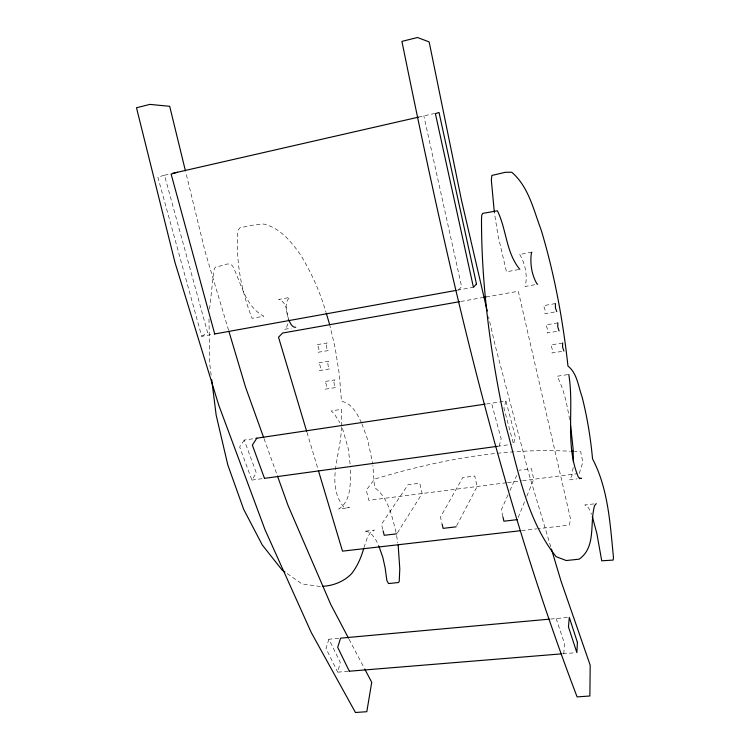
<?xml version="1.0" encoding="UTF-8"?>
<svg xmlns="http://www.w3.org/2000/svg" width="750" height="750" viewBox="0 0 750 750"><rect width="100%" height="100%" fill="white"/><g stroke="black" fill="none" stroke-linecap="round" stroke-linejoin="round"><path stroke-width="0.56" stroke-dasharray="3.75 2.81" d="M341.334 427.097C341.531 453.272 325.238 483.253 343.538 506.869L346.537 507.881L349.397 507.656L338.747 509.006C351.881 500.681 350.269 481.669 350.512 468M341.391 426.019L341.7 409.331L331.275 410.925L334.275 413.869L339.919 422.709M563.803 653.681L564.469 643.472L556.153 618.544M209.559 309.113L213.637 272.175C213.938 270.047 214.406 267.291 216.694 266.447C221.662 266.953 228.694 260.897 232.631 266.044C241.491 283.378 244.913 306.15 263.719 316.181L252.066 318.309C241.388 291.253 235.922 261.966 237.656 232.856L238.209 230.016L240 227.756L251.55 225.338L263.691 224.016C280.181 228.019 291.272 241.659 300.6 254.906C311.438 272.738 320.034 291.9 325.866 311.944M573.15 467.541L571.791 475.969L569.4 479.859L577.059 478.884M287.812 323.812L286.284 328.059L284.672 329.297L291.309 328.116M348.225 671.306L337.725 672.159L340.256 662.391L328.912 639.216L339.413 638.269M499.134 446.081L501.15 438.825L491.531 403.2M505.922 401.053L503.934 408.009L513.525 444.103L515.381 436.837L505.922 401.053L486.244 403.988M363.975 547.612L367.509 537.056L370.744 532.247L374.447 530.109L364.247 531.328L368.287 531.881L372.375 535.031L376.275 540.562L378.928 546.244M579.291 473.456L582.816 462.15L580.659 451.613L574.894 451.416M328.912 639.216L325.978 648.403L337.725 672.159M518.175 517.509L525.094 500.512M526.819 496.266L533.738 479.269L531.45 468.619L519.047 470.241M508.05 494.812L501.347 509.766L502.978 517.05M509.963 490.538L516.656 475.584M456.637 525.806L477.141 486.497L474.769 476.025L462.731 477.591L440.456 517.125L441.788 522.741M244.256 440.062L239.662 446.953L251.906 480.094L256.322 472.95L244.256 440.062L254.681 438.516M397.425 532.837L422.194 493.509L419.728 483.206L408.038 484.734L381.478 524.25L382.847 529.772M458.428 289.997L461.634 286.697L423.844 115.922M201.694 336.319L207.609 332.7L164.466 175.228L157.847 177.084L201.694 336.319L213.206 334.237M164.466 175.228L170.166 173.925M418.509 117.141L434.466 113.494M531.909 252.188L519.309 254.541L519.816 254.616C525.197 263.597 527.888 276.375 525.075 286.462L537.656 284.222M518.728 269.541L506.466 271.781L497.925 235.041L494.325 212.231M457.303 290.203L473.428 287.297M460.819 301.453L482.663 297.581M486.112 296.972L518.306 291.262L570.581 519.141L569.297 525.112L537.891 528.722M555.356 303.591L543.525 305.634L544.922 309.262L544.959 313.659L556.791 311.644M557.859 322.894L545.869 324.9L547.266 328.472L547.2 332.963L556.922 331.359M562.669 343.031L550.866 344.934L552.225 349.069L552.075 352.969L561.741 351.422M567.712 374.625L557.025 376.266C564.628 390.262 567.206 406.331 570.028 421.819M251.906 480.094L262.322 478.659M497.316 446.334L511.312 444.403M506.428 482.756L368.803 500.334L366.272 490.181L374.644 479.072C437.859 460.003 504.028 447.572 570.281 451.256M507.591 482.606L521.466 480.834M522.619 480.684L576.975 473.747M594 503.888L584.822 504.984L587.006 505.819L589.434 509.381L591.534 514.416M521.616 530.588L536.728 528.853M550.622 619.05L568.191 617.447M562.866 653.756L575.775 652.706M320.325 586.528L301.913 583.875L285.909 572.709M349.088 639.263L364.181 667.95M361.453 422.756C357.309 414.037 351.994 403.134 341.484 401.334L339.366 374.728L335.156 347.887L330.009 326.025M361.903 423.788L367.622 439.528L372.619 463.116M289.05 320.578C286.866 313.622 283.425 302.916 289.762 297.422L278.7 299.484C286.613 301.641 287.438 312.825 288.103 319.791M342.459 428.372L348.281 448.8L350.456 466.941M264.056 438.684L277.069 474.909M550.753 546.816L529.106 474.525L495.356 346.153L488.513 316.659M306.994 432.413L318.047 469.378M228.553 330.216L205.256 252.141L185.681 171.872M396.019 532.369C392.053 516.459 388.444 497.812 374.522 487.444L372.872 465.338M396.619 535.584L397.819 543M211.144 375.169L209.709 363.759L208.978 318.375M333.938 381.966L334.425 385.425L335.953 387.497L325.491 389.166C327.375 387.422 326.541 382.959 324.431 381.591L334.894 379.903L333.938 381.966M326.288 344.887L326.953 348.872L328.538 350.503L318.056 352.284C319.594 350.297 318.947 345.759 316.566 344.756L327.047 342.947L326.288 344.887M327.806 363.244L328.294 366.722L329.85 368.859L319.331 370.594C321.272 368.953 320.438 363.909 318.047 363.009L328.781 361.219L327.806 363.244"/><path stroke-width="1.12" d="M363.647 548.709C361.144 557.531 357.422 566.109 351.806 573.403C344.475 581.306 333.319 585.853 322.584 586.294M256.837 438.188L252.356 445.087L264.478 478.359M562.669 343.031L562.556 346.931L563.888 351.084M596.297 503.616L594.591 505.622C589.453 523.228 596.466 547.097 579.131 559.172L566.25 560.541L556.153 556.678C526.453 519.647 518.166 469.8 505.716 425.212C491.203 357.497 481.406 288.516 481.509 219.15L481.744 215.081L482.7 213.394L497.4 210.787C506.616 229.359 505.941 252.759 519.844 269.334M555.356 303.591L555.431 308.006L556.791 311.644M531.909 252.188L531.487 252.506C529.791 262.941 531.666 275.184 537.188 284.213L537.656 284.222M177.6 172.228L171.113 174.047L214.716 333.966M172.444 173.4L418.509 117.141M214.359 334.031L456.15 290.409M459.675 301.659L282.6 333.047L278.512 337.209L306.656 431.297M483.816 297.375L486.112 296.972M557.859 322.894L557.728 326.756L559.078 331.003M255.834 438.337L485.081 404.156M264.637 478.341L497.316 446.334M579.244 478.612L581.428 478.331L579.975 478.369L578.344 477.094C564.741 444.553 574.425 408.412 568.781 374.466M396.797 533.822L384.225 535.303L383.128 530.878M456.094 526.838L443.109 528.366L442.05 523.866M517.312 519.628L503.906 521.213L502.978 517.05M520.453 530.719L342.497 551.138L318.384 470.494M549.45 619.153L340.575 638.156L337.706 647.362L349.312 671.213M295.734 327.328C292.078 327.609 290.381 323.287 289.05 320.578M349.397 671.213L561.703 653.85M571.434 451.303L573.741 451.378M284.972 572.053L282.15 570.084L262.238 544.922L243.619 509.203L227.794 464.897L216.159 415.116L211.716 379.734M348.544 638.241L330.759 604.434L288.103 505.641L277.462 476.006M364.716 668.972L371.719 682.284L366.816 711.703L355.444 712.5L311.212 632.438L264.994 529.659L218.766 405.216L175.013 262.584L136.491 107.756L149.906 104.4L169.688 106.303L185.4 170.747M378.928 546.244L382.809 557.353L385.125 567.75L386.878 580.594L388.509 583.566L398.419 582.525L399.225 581.484L399.788 568.781L398.156 545.119M263.663 437.587L245.531 387.103L228.891 331.331M326.212 313.022L329.756 324.928M592.275 516.441L596.841 533.428L601.734 560.822L613.172 560.072L613.481 557.55C610.153 524.334 608.344 488.906 592.556 458.888C590.588 437.991 587.25 417.206 582.066 396.853C578.297 386.531 577.181 373.172 567.966 366.066C562.922 320.128 554.559 274.472 541.228 230.184C533.616 210.159 528.722 186.75 511.753 172.256L505.444 172.275L491.841 175.444L491.344 180.159L494.325 212.231M551.419 549.038L561.084 581.287L590.184 665.194L589.884 696L577.097 696.9C496.406 485.1 447.019 263.016 401.925 41.391L417.488 37.5L429.159 41.934L461.409 199.856L487.2 310.997M570.581 425.212L573.066 448.444L573.403 461.897M577.416 642.384L576.863 652.612L568.462 626.934L569.288 617.353L577.416 642.384M476.466 284.006L473.428 287.297L435.394 113.653L439.022 112.453L476.466 284.006"/></g></svg>
